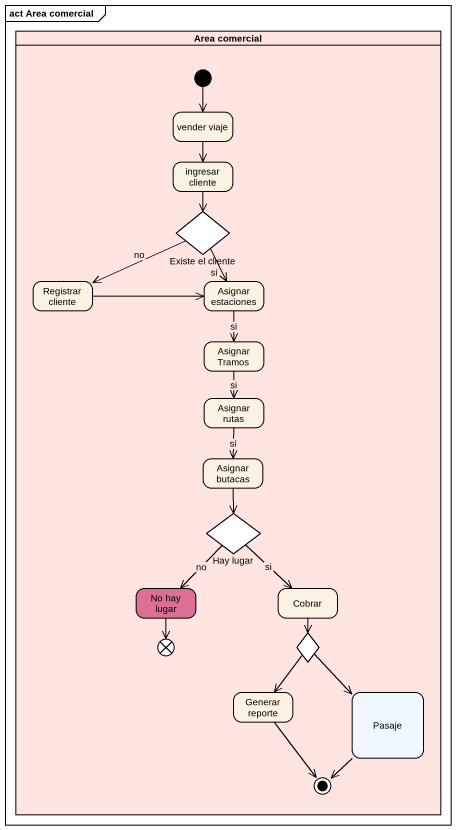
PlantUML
@startuml
mainframe act Area comercial
hide empty description
state "Area comercial" as Area_comercial <<partition>> #FFE4E1 {
  state "vender viaje" as vender_viaje
  state "ingresar cliente" as ingresar_cliente
  state "Existe el cliente" as Existe_el_cliente <<choice>>
  state "Registrar cliente" as Registrar_cliente
  state "Asignar estaciones" as Asignar_estaciones
  state "Asignar Tramos" as Asignar_Tramos
  state "Asignar rutas" as Asignar_rutas
  state "Asignar butacas" as Asignar_butacas
  state "Hay lugar" as Hay_lugar <<choice>>
  state "No hay lugar" as No_hay_lugar #DB7093
  state Cobrar
  state flowfinal1 <<end>>
  state choice1 <<choice>>
  state "Generar reporte" as Generar_reporte
  state Pasaje #F0F8FF
  [*] --> vender_viaje
  Generar_reporte --> [*]
  Pasaje --> [*]
}
vender_viaje --> ingresar_cliente
ingresar_cliente --> Existe_el_cliente
Existe_el_cliente -left-> Registrar_cliente : no
Existe_el_cliente --> Asignar_estaciones : si
Registrar_cliente -right-> Asignar_estaciones
Asignar_estaciones --> Asignar_Tramos : si
Asignar_Tramos --> Asignar_rutas : si
Asignar_rutas --> Asignar_butacas : si
Asignar_butacas --> Hay_lugar
Hay_lugar --> No_hay_lugar : no
Hay_lugar --> Cobrar : si
No_hay_lugar --> flowfinal1
Cobrar --> choice1
choice1 --> Generar_reporte
choice1 --> Pasaje
@enduml
